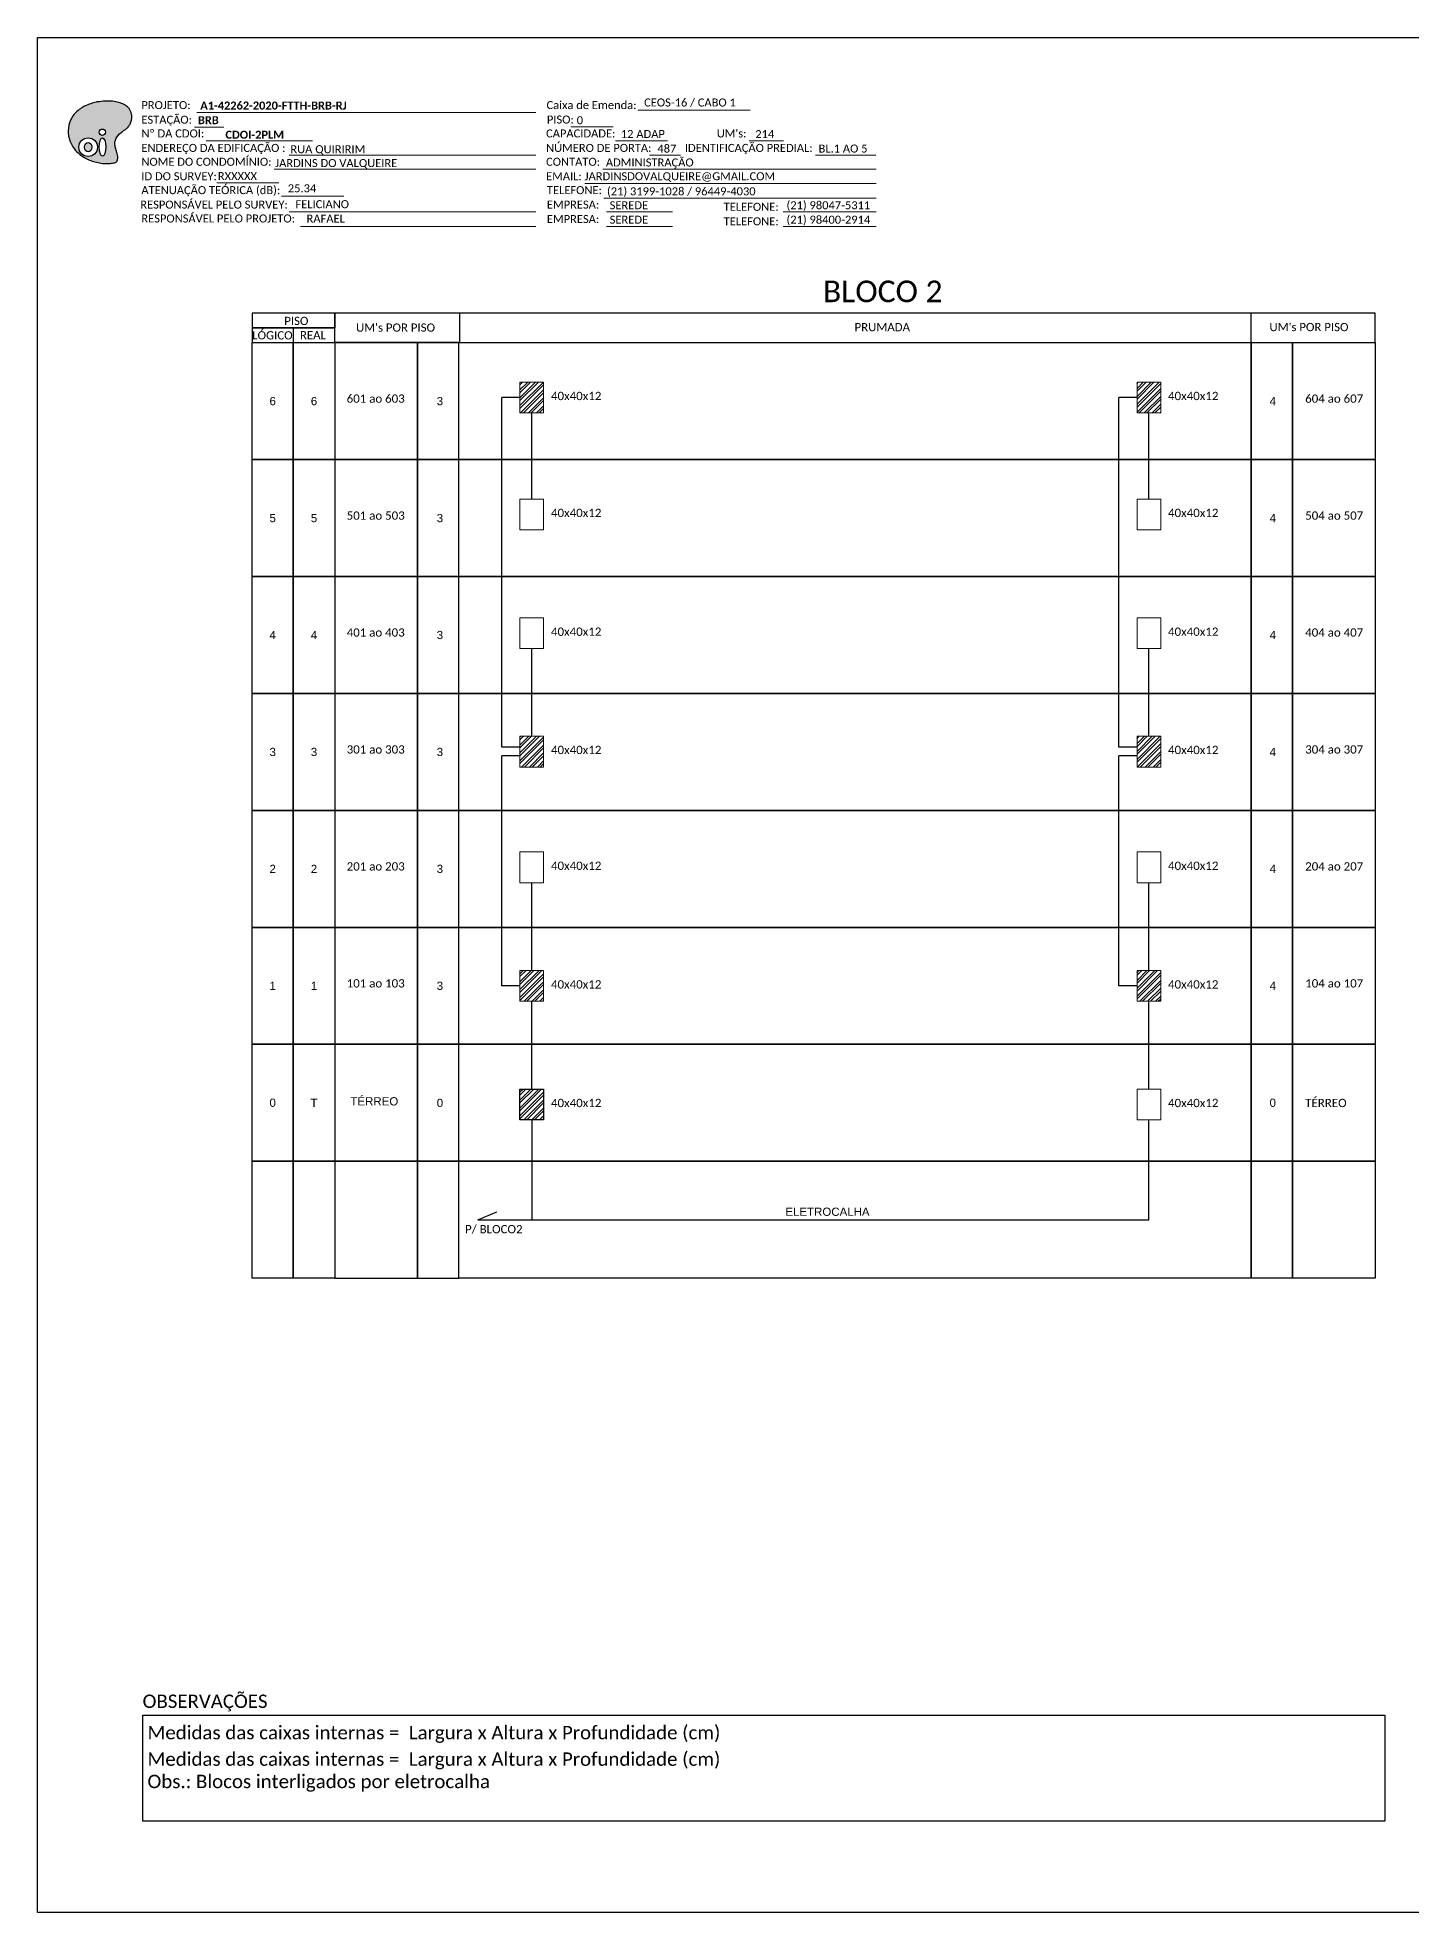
# Model space of a CAD drawing. Header units: inches. Extents: x 1064 to 5530, y 550 to 970.
# Drawn here: x 3000.3 to 3308.1, y 550.4 to 970.4 of the extents above; entities that cross this region are included whole.
import ezdxf
from ezdxf.enums import TextEntityAlignment as Align

# ---------------------------------------------------------------- set-up
doc = ezdxf.new("R2010")
doc.units = ezdxf.units.IN
doc.header["$MEASUREMENT"] = 0
doc.styles.add('ARIAL', font='arial.ttf')
doc.styles.add('WMF-Calibri0', font='calibri.ttf')
doc.styles.add('WMF-Calibri1', font='calibrib.ttf')
pattern_1 = [(45, (2337.4646, 535.308), (-0.8838835, 0.8838835), []), (45, (2337.4646, 535.933), (-0.8838835, 0.8838835), [])]

# ---------------------------------------------------------------- blocks, each defined once
blk = doc.blocks.new('A$C64B91533')
at = {"color": 0}
for points in [[(0, 4.11), (23.15, 4.11), (23.15, 8.22), (0, 8.22)], [(0, 0), (23.15, 0), (23.15, 4.11), (0, 4.11)]]:
    blk.add_lwpolyline(points, close=True, dxfattribs=at)
for points in [[(23.15, 0), (314.47, 0), (314.47, 8.22), (23.15, 8.22), (23.15, 8.22), (23.15, 4.11)], [(58.2, 0), (58.2, 8.22)], [(279.76, 0), (279.76, 8.22)], [(11.57, 0), (11.57, 4.11)]]:
    blk.add_lwpolyline(points)
at = {"color": 0, "style": 'WMF-Calibri0'}
for s, p in [('     PISO', (4.96, 4.92)), ("UM's POR PISO", (29.11, 3.06)), ('PRUMADA', (168.7, 3.18)), ("UM's POR PISO", (284.86, 3.21)), ('  LÓGICO', (-1.58, 0.89)), ('    REAL', (10.18, 0.95))]:
    blk.add_text(s, height=2.3, dxfattribs=at).set_placement(p)
blk = doc.blocks.new('OI')
h = blk.add_hatch(color=40)
edge = h.paths.add_edge_path()
edge.add_spline(control_points=[(4.35, -0.67), (3.92, -0.99), (3.26, -1.5), (2.81, -2.59), (2.9, -3.5), (3.06, -4.27), (3.31, -4.85), (3.37, -5.39), (3.4, -5.88), (3.2, -6.4), (2.54, -6.61), (1.65, -6.63), (0.55, -6.67), (-0.56, -6.42), (-1.61, -6.14), (-2.77, -5.61), (-3.92, -4.77), (-4.89, -3.7), (-5.34, -2.65), (-5.6, -1.94), (-5.85, -0.96), (-5.71, 0.47), (-5.1, 2.02), (-4.14, 3.02), (-3.3, 3.61), (-2.37, 4.16), (-1.36, 4.44), (-0.56, 4.7), (0.79, 4.85), (2.24, 4.97), (3.79, 4.57), (4.67, 4.21), (5.44, 3.65), (5.76, 2.99), (6.03, 2.21), (6.01, 1.46), (5.72, 0.64), (5.31, 0.08), (4.88, -0.38), (4.51, -0.55), (4.35, -0.67)], knot_values=[0, 0, 0, 0, 1.60434, 2.417191, 3.427595, 4.282808, 4.776746, 5.304182, 5.888771, 6.258406, 6.858137, 7.79129, 8.986195, 10.124242, 11.187857, 12.242908, 13.953784, 15.414161, 16.515391, 17.349188, 17.675853, 19.552021, 21.515531, 22.568638, 23.63245, 24.621084, 25.782718, 26.745347, 27.142653, 29.870543, 31.004649, 31.921532, 32.709589, 33.801391, 34.042471, 35.192333, 35.971461, 36.628871, 37.254359, 37.836911, 37.836911, 37.836911, 37.836911], degree=3, periodic=0)
h.paths.add_polyline_path([(1.13, -0.87, -1), (-0.04, -0.87, -1)], flags=16)
edge = h.paths.add_edge_path(flags=16)
edge.add_ellipse((0.56, -3.59), major_axis=(-0.02, 1.71), ratio=0.361305, start_angle=0, end_angle=360)
h.paths.add_polyline_path([(-0.36, -3.62, -1), (-3.8, -3.62, -1)], flags=16)
edge = h.paths.add_edge_path(flags=0)
edge.add_ellipse((-2.08, -3.62), major_axis=(0, 0.885), ratio=0.758294, start_angle=0, end_angle=360)
at = {"color": 40}
for centre, radius in [((-2.08, -3.62), 1.72), ((0.54, -0.87), 0.587)]:
    blk.add_circle(centre, radius, dxfattribs=at)
blk.add_ellipse((-2.08, -3.62), major_axis=(0, 0.885), ratio=0.758294, start_param=-3.141592653589792, end_param=3.141592653589792, dxfattribs=at)
blk.add_ellipse((0.56, -3.59), major_axis=(-0.02, 1.71), ratio=0.361305, dxfattribs=at)
at = {"color": 40, "start_tangent": (-0.800898, -0.598801), "end_tangent": (-0.800898, -0.598801)}
blk.add_spline([(4.35, -0.67), (3.2, -1.78), (2.9, -2.54), (2.92, -3.55), (3.12, -4.38), (3.28, -4.85), (3.37, -5.37), (3.35, -5.95), (3.2, -6.29), (2.66, -6.55), (1.73, -6.63), (0.54, -6.62), (-0.58, -6.41), (-1.6, -6.11), (-2.56, -5.67), (-3.95, -4.67), (-4.89, -3.56), (-5.37, -2.56), (-5.64, -1.78), (-5.72, -1.46), (-5.63, 0.42), (-4.84, 2.22), (-4.13, 2.99), (-3.27, 3.62), (-2.4, 4.09), (-1.3, 4.47), (-0.37, 4.72), (0.02, 4.77), (2.75, 4.8), (3.85, 4.53), (4.69, 4.16), (5.31, 3.68), (5.85, 2.73), (5.93, 2.5), (5.94, 1.35), (5.67, 0.62), (5.29, 0.08), (4.84, -0.36), (4.35, -0.67)], degree=3, dxfattribs=at)

msp = doc.modelspace()

# ---------------------------------------------------------------- hatches: boundary and pattern name
h = msp.add_hatch()
h.set_pattern_fill('STEEL', color=1, scale=10, style=0)
h.set_pattern_definition(pattern_1)
h.paths.add_polyline_path([(3246.58, 761.35), (3251.88, 761.35), (3251.88, 754.46), (3246.58, 754.46)])
h.paths.add_polyline_path([(3246.58, 813.83), (3251.88, 813.83), (3251.88, 806.94), (3246.58, 806.94)])
h.paths.add_polyline_path([(3246.58, 893.15), (3251.88, 893.15), (3251.88, 886.26), (3246.58, 886.26)])
h.paths.add_polyline_path([(3108.38, 893.15), (3113.68, 893.15), (3113.68, 886.26), (3108.38, 886.26)])
h.paths.add_polyline_path([(3108.38, 813.83), (3113.68, 813.83), (3113.68, 806.94), (3108.38, 806.94)])
h.paths.add_polyline_path([(3108.38, 761.35), (3113.68, 761.35), (3113.68, 754.46), (3108.38, 754.46)])
h = msp.add_hatch()
h.set_pattern_fill('STEEL', color=1, scale=10, style=0)
h.set_pattern_definition(pattern_1)
h.paths.add_polyline_path([(3108.38, 734.78), (3113.68, 734.78), (3113.68, 727.89), (3108.38, 727.89)])

# ---------------------------------------------------------------- linework, layer by layer
for points in [[(3000.31, 970.36), (3594.31, 970.36), (3594.31, 550.36), (3000.31, 550.36)], [(3048.36, 902.01), (3057.61, 902.01), (3057.61, 875.81), (3048.36, 875.81)], [(3057.61, 902.01), (3066.87, 902.01), (3066.87, 875.81), (3057.61, 875.81)], [(3085.39, 902.01), (3066.87, 902.01), (3066.87, 875.81), (3085.39, 875.81)], [(3094.65, 902.01), (3085.39, 902.01), (3085.39, 875.81), (3094.65, 875.81)], [(3094.65, 902.01), (3272.16, 902.01), (3272.16, 875.81), (3094.65, 875.81)], [(3272.16, 902.01), (3281.42, 902.01), (3281.42, 875.81), (3272.16, 875.81)], [(3281.42, 902.01), (3299.93, 902.01), (3299.93, 875.81), (3281.42, 875.81)], [(3048.36, 875.81), (3057.61, 875.81), (3057.61, 849.62), (3048.36, 849.62)], [(3057.61, 875.81), (3066.87, 875.81), (3066.87, 849.62), (3057.61, 849.62)], [(3085.39, 875.81), (3066.87, 875.81), (3066.87, 849.62), (3085.39, 849.62)], [(3094.65, 875.81), (3085.39, 875.81), (3085.39, 849.62), (3094.65, 849.62)], [(3094.65, 875.81), (3272.16, 875.81), (3272.16, 849.62), (3094.65, 849.62)], [(3272.16, 875.81), (3281.42, 875.81), (3281.42, 849.62), (3272.16, 849.62)], [(3281.42, 875.81), (3299.93, 875.81), (3299.93, 849.62), (3281.42, 849.62)], [(3048.36, 849.62), (3057.61, 849.62), (3057.61, 823.42), (3048.36, 823.42)], [(3057.61, 849.62), (3066.87, 849.62), (3066.87, 823.42), (3057.61, 823.42)], [(3085.39, 849.62), (3066.87, 849.62), (3066.87, 823.42), (3085.39, 823.42)], [(3094.65, 849.62), (3085.39, 849.62), (3085.39, 823.42), (3094.65, 823.42)], [(3094.65, 849.62), (3272.16, 849.62), (3272.16, 823.42), (3094.65, 823.42)], [(3272.16, 849.62), (3281.42, 849.62), (3281.42, 823.42), (3272.16, 823.42)], [(3281.42, 849.62), (3299.93, 849.62), (3299.93, 823.42), (3281.42, 823.42)], [(3048.36, 823.42), (3057.61, 823.42), (3057.61, 797.23), (3048.36, 797.23)], [(3057.61, 823.42), (3066.87, 823.42), (3066.87, 797.23), (3057.61, 797.23)], [(3085.39, 823.42), (3066.87, 823.42), (3066.87, 797.23), (3085.39, 797.23)], [(3094.65, 823.42), (3085.39, 823.42), (3085.39, 797.23), (3094.65, 797.23)], [(3094.65, 823.42), (3272.16, 823.42), (3272.16, 797.23), (3094.65, 797.23)], [(3272.16, 823.42), (3281.42, 823.42), (3281.42, 797.23), (3272.16, 797.23)], [(3281.42, 823.42), (3299.93, 823.42), (3299.93, 797.23), (3281.42, 797.23)], [(3048.36, 797.23), (3057.61, 797.23), (3057.61, 771.03), (3048.36, 771.03)], [(3057.61, 797.23), (3066.87, 797.23), (3066.87, 771.03), (3057.61, 771.03)], [(3085.39, 797.23), (3066.87, 797.23), (3066.87, 771.03), (3085.39, 771.03)], [(3094.65, 797.23), (3085.39, 797.23), (3085.39, 771.03), (3094.65, 771.03)], [(3094.65, 797.23), (3272.16, 797.23), (3272.16, 771.03), (3094.65, 771.03)], [(3272.16, 797.23), (3281.42, 797.23), (3281.42, 771.03), (3272.16, 771.03)], [(3281.42, 797.23), (3299.93, 797.23), (3299.93, 771.03), (3281.42, 771.03)], [(3048.36, 771.03), (3057.61, 771.03), (3057.61, 744.84), (3048.36, 744.84)], [(3057.61, 771.03), (3066.87, 771.03), (3066.87, 744.84), (3057.61, 744.84)], [(3085.39, 771.03), (3066.87, 771.03), (3066.87, 744.84), (3085.39, 744.84)], [(3094.65, 771.03), (3085.39, 771.03), (3085.39, 744.84), (3094.65, 744.84)], [(3094.65, 771.03), (3272.16, 771.03), (3272.16, 744.84), (3094.65, 744.84)], [(3272.16, 771.03), (3281.42, 771.03), (3281.42, 744.84), (3272.16, 744.84)], [(3281.42, 771.03), (3299.93, 771.03), (3299.93, 744.84), (3281.42, 744.84)], [(3048.36, 744.84), (3057.61, 744.84), (3057.61, 718.64), (3048.36, 718.64)], [(3057.61, 744.84), (3066.87, 744.84), (3066.87, 718.64), (3057.61, 718.64)], [(3085.39, 744.84), (3066.87, 744.84), (3066.87, 718.64), (3085.39, 718.64)], [(3094.65, 744.84), (3085.39, 744.84), (3085.39, 718.64), (3094.65, 718.64)], [(3094.65, 744.84), (3272.16, 744.84), (3272.16, 718.64), (3094.65, 718.64)], [(3272.16, 744.84), (3281.42, 744.84), (3281.42, 718.64), (3272.16, 718.64)], [(3281.42, 744.84), (3299.93, 744.84), (3299.93, 718.64), (3281.42, 718.64)], [(3048.36, 718.64), (3057.61, 718.64), (3057.61, 692.45), (3048.36, 692.45)], [(3057.61, 718.64), (3066.87, 718.64), (3066.87, 692.45), (3057.61, 692.45)], [(3085.39, 718.64), (3066.87, 718.64), (3066.87, 692.45), (3085.39, 692.45)], [(3094.65, 718.64), (3085.39, 718.64), (3085.39, 692.45), (3094.65, 692.45)], [(3094.65, 718.64), (3272.16, 718.64), (3272.16, 692.45), (3094.65, 692.45)], [(3272.16, 718.64), (3281.42, 718.64), (3281.42, 692.45), (3272.16, 692.45)], [(3281.42, 718.64), (3299.93, 718.64), (3299.93, 692.45), (3281.42, 692.45)]]:
    msp.add_lwpolyline(points, close=True)
at = {"color": 7, "lineweight": 0}
for points in [[(3035.97, 953.57), (3111.94, 953.57)], [(3134.78, 954.06), (3159.92, 954.06)], [(3035.46, 950.29), (3042.01, 950.29)], [(3119.74, 950.33), (3129.22, 950.33)], [(3038.12, 947.22), (3061.93, 947.22)], [(3129.79, 947.22), (3141.41, 947.22)], [(3159.73, 947.22), (3167.4, 947.22)], [(3053.28, 940.87), (3111.94, 940.87)], [(3056.69, 943.98), (3111.94, 943.98)], [(3126.91, 940.87), (3188.13, 940.87)], [(3137.37, 943.98), (3144.32, 943.98)], [(3174.55, 943.98), (3188.1, 943.98)], [(3040.44, 937.81), (3054.38, 937.81)], [(3122.87, 937.63), (3188.13, 937.63)], [(3054.97, 934.84), (3068.92, 934.84)], [(3127.15, 934.4), (3188.13, 934.4)], [(3056.69, 931.29), (3111.94, 931.29)], [(3127.76, 931.29), (3142.56, 931.29)], [(3167.36, 931.29), (3188.13, 931.29)], [(3059.18, 928.05), (3111.94, 928.05)], [(3127.76, 928.05), (3142.56, 928.05)], [(3167.36, 928.05), (3188.13, 928.05)]]:
    msp.add_lwpolyline(points, dxfattribs=at)
at = {"color": 1, "lineweight": 0}
for points in [[(3108.38, 893.15), (3113.68, 893.15), (3113.68, 886.26), (3108.38, 886.26)], [(3246.58, 893.15), (3251.88, 893.15), (3251.88, 886.26), (3246.58, 886.26)], [(3108.38, 813.83), (3113.68, 813.83), (3113.68, 806.94), (3108.38, 806.94)], [(3246.58, 813.83), (3251.88, 813.83), (3251.88, 806.94), (3246.58, 806.94)], [(3108.38, 761.35), (3113.68, 761.35), (3113.68, 754.46), (3108.38, 754.46)], [(3246.58, 761.35), (3251.88, 761.35), (3251.88, 754.46), (3246.58, 754.46)]]:
    msp.add_lwpolyline(points, close=True, dxfattribs=at)
at = {"color": 3}
for points in [[(3108.38, 889.71), (3104.34, 889.71)], [(3104.34, 811.37), (3104.34, 889.71)], [(3242.54, 811.37), (3242.54, 889.71)], [(3246.58, 889.71), (3242.54, 889.71)], [(3108.38, 811.37), (3104.34, 811.37)], [(3246.58, 811.37), (3242.54, 811.37)], [(3108.38, 809.46), (3104.34, 809.46)], [(3108.38, 757.9), (3104.34, 757.9), (3104.34, 809.46)], [(3246.58, 757.9), (3242.54, 757.9), (3242.54, 809.46)], [(3246.58, 809.46), (3242.54, 809.46)], [(3111.03, 734.78), (3111.03, 754.46)], [(3249.23, 734.78), (3249.23, 754.46)], [(3111.03, 727.89), (3111.03, 705.54)], [(3249.23, 705.54), (3249.23, 727.89)], [(3098.97, 705.54), (3103.22, 707.33)], [(3098.97, 705.54), (3249.23, 705.54)]]:
    msp.add_lwpolyline(points, dxfattribs=at)
for points in [[(3111.03, 866.96), (3111.03, 886.26)], [(3249.23, 866.96), (3249.23, 886.26)], [(3111.03, 813.83), (3111.03, 833.46)], [(3249.23, 813.83), (3249.23, 833.46)], [(3111.03, 761.35), (3111.03, 781.02)], [(3249.23, 761.35), (3249.23, 781.02)]]:
    msp.add_lwpolyline(points)
at = {"color": 0, "lineweight": 0}
for points in [[(3108.38, 866.96), (3113.68, 866.96), (3113.68, 860.06), (3108.38, 860.06)], [(3246.58, 866.96), (3251.88, 866.96), (3251.88, 860.06), (3246.58, 860.06)], [(3108.38, 840.36), (3113.68, 840.36), (3113.68, 833.46), (3108.38, 833.46)], [(3246.58, 840.36), (3251.88, 840.36), (3251.88, 833.46), (3246.58, 833.46)], [(3108.38, 787.92), (3113.68, 787.92), (3113.68, 781.02), (3108.38, 781.02)], [(3246.58, 787.92), (3251.88, 787.92), (3251.88, 781.02), (3246.58, 781.02)], [(3246.58, 734.78), (3251.88, 734.78), (3251.88, 727.89), (3246.58, 727.89)]]:
    msp.add_lwpolyline(points, close=True, dxfattribs=at)
at = {"color": 1}
msp.add_lwpolyline([(3108.38, 734.78), (3113.68, 734.78), (3113.68, 727.89), (3108.38, 727.89)], close=True, dxfattribs=at)
at = {"color": 0}
msp.add_lwpolyline([(3023.87, 594.55), (3302.12, 594.55), (3302.12, 570.85), (3023.87, 570.85)], close=True, dxfattribs=at)

# ---------------------------------------------------------------- block references
at = {"color": 7, "xscale": 1.213923925163967, "yscale": 1.213923925163954, "zscale": 1.213923925163967, "rotation": 0.1532896023949059}
msp.add_blockref('OI', (3014.17, 950.19), dxfattribs=at)
at = {"xscale": 0.8000000000001819, "yscale": 0.8000000000001819, "zscale": 0.8}
msp.add_blockref('A$C64B91533', (3048.36, 902.01), dxfattribs=at)

# ---------------------------------------------------------------- texts
at = {"color": 7, "lineweight": 0, "style": 'WMF-Calibri0'}
for s, height, p in [('PROJETO:', 1.793, (3023.57, 954.32)), ('Caixa de Emenda:', 1.7927, (3114.33, 954.32)), ('ESTAÇÃO:', 1.793, (3023.57, 951.04)), ('Nº DA CDOI:', 1.7927, (3023.57, 947.97)), ('CAPACIDADE:', 1.7927, (3114.22, 947.97)), ('PISO:', 1.793, (3114.4, 951.08)), ("UM's:", 1.793, (3152.46, 947.97)), ('ENDEREÇO DA EDIFICAÇÃO :', 1.7927, (3023.57, 944.73)), ('NÚMERO DE PORTA:', 1.7927, (3114.22, 944.73)), ('IDENTIFICAÇÃO PREDIAL:', 1.7927, (3145.3, 944.73)), ('NOME DO CONDOMÍNIO:', 1.7927, (3023.57, 941.62)), ('CONTATO:', 1.793, (3114.22, 941.62)), ('ATENUAÇÃO TEÓRICA (dB):', 1.7927, (3023.57, 935.27)), ('ID DO SURVEY:', 1.7927, (3023.57, 938.38)), ('EMAIL: JARDINSDOVALQUEIRE@GMAIL.COM', 1.7927, (3114.22, 938.38)), ('TELEFONE:', 1.793, (3114.4, 935.27)), ('RESPONSÁVEL PELO SURVEY:', 1.7927, (3023.33, 932.03)), ('EMPRESA:', 1.793, (3114.4, 932.03)), ('TELEFONE:', 1.793, (3154, 931.53)), ('RESPONSÁVEL PELO PROJETO:', 1.7927, (3023.57, 928.92)), ('EMPRESA:', 1.793, (3114.4, 928.8)), ('TELEFONE:', 1.793, (3154, 928.29))]:
    msp.add_text(s, height=height, dxfattribs=at).set_placement(p)
at = {"color": 7}
for s, height, style, p in [('A1-42262-2020-FTTH-BRB-RJ', 1.7927, 'WMF-Calibri1', (3036.77, 954.22)), ('CEOS-16 / CABO 1', 1.7927, 'WMF-Calibri0', (3136.18, 954.9)), ('BRB', 1.793, 'WMF-Calibri1', (3036.25, 950.94)), ('0', 1.79, 'WMF-Calibri0', (3121.09, 950.93)), ('12 ADAP', 1.793, 'WMF-Calibri0', (3130.97, 947.84)), ('214', 1.793, 'WMF-Calibri0', (3161.08, 947.82)), ('RUA QUIRIRIM', 1.7927, 'WMF-Calibri0', (3056.95, 944.44)), ('487', 1.793, 'WMF-Calibri0', (3139.15, 944.58)), ('BL.1 AO 5', 1.793, 'WMF-Calibri0', (3175.25, 944.58)), ('JARDINS DO VALQUEIRE', 1.7927, 'WMF-Calibri0', (3053.54, 941.33)), ('ADMINISTRAÇÃO', 1.7927, 'WMF-Calibri0', (3127.61, 941.47)), ('RXXXXX', 1.793, 'WMF-Calibri0', (3040.7, 938.42)), ('25.34', 1.793, 'WMF-Calibri0', (3056.37, 935.68)), ('(21) 3199-1028 / 96449-4030', 1.7927, 'WMF-Calibri0', (3127.86, 935)), ('FELICIANO', 1.793, 'WMF-Calibri0', (3058.09, 932.12)), ('SEREDE', 1.793, 'WMF-Calibri0', (3128.46, 931.88)), ('(21) 98047-5311', 1.7927, 'WMF-Calibri0', (3168.07, 931.88)), ('RAFAEL', 1.793, 'WMF-Calibri0', (3060.58, 928.89)), ('SEREDE', 1.793, 'WMF-Calibri0', (3128.46, 928.65)), ('(21) 98400-2914', 1.7927, 'WMF-Calibri0', (3168.07, 928.65))]:
    msp.add_text(s, height=height, dxfattribs=dict(at, style=style)).set_placement(p)
at = {"color": 7, "style": 'WMF-Calibri1'}
msp.add_text('CDOI-2PLM  ', height=1.7927, dxfattribs=at).set_placement((3049.59, 947.68), align=Align.CENTER)
at = {"style": 'WMF-Calibri0'}
for s, height, p in [('BLOCO 2', 4.839, (3176.22, 911.07)), ('601 ao 603', 1.854, (3069.56, 888.54)), ('40x40x12', 1.854, (3115.32, 889.13)), ('40x40x12', 1.854, (3253.53, 889.13)), ('604 ao 607', 1.854, (3284.25, 888.54)), ('501 ao 503', 1.854, (3069.56, 862.34)), ('40x40x12', 1.854, (3115.32, 862.94)), ('40x40x12', 1.854, (3253.53, 862.94)), ('504 ao 507', 1.854, (3284.25, 862.34)), ('401 ao 403', 1.854, (3069.56, 836.15)), ('40x40x12', 1.854, (3115.32, 836.33)), ('40x40x12', 1.854, (3253.53, 836.33)), ('404 ao 407', 1.854, (3284.25, 836.15)), ('301 ao 303', 1.854, (3069.56, 809.95)), ('40x40x12', 1.854, (3115.32, 809.84)), ('40x40x12', 1.854, (3253.53, 809.84)), ('304 ao 307', 1.854, (3284.25, 809.95)), ('201 ao 203', 1.854, (3069.56, 783.76)), ('40x40x12', 1.854, (3115.32, 783.9)), ('40x40x12', 1.854, (3253.53, 783.9)), ('204 ao 207', 1.854, (3284.25, 783.76)), ('101 ao 103', 1.854, (3069.56, 757.56)), ('40x40x12', 1.854, (3115.32, 757.33)), ('40x40x12', 1.854, (3253.53, 757.33)), ('104 ao 107', 1.854, (3284.25, 757.56)), ('40x40x12', 1.854, (3115.32, 730.76)), ('40x40x12', 1.854, (3253.53, 730.76)), ('TÉRREO', 1.854, (3284.25, 730.76)), ('OBSERVAÇÕES', 3, (3023.85, 596.17))]:
    msp.add_text(s, height=height, dxfattribs=at).set_placement(p)
at = {"color": 3, "style": 'WMF-Calibri0'}
msp.add_text('P/ BLOCO2', height=1.854, dxfattribs=at).set_placement((3096.07, 702.5))
at = {"char_height": 3, "width": 277.1819, "attachment_point": 1, "style": 'WMF-Calibri0'}
for s, insert in [('Medidas das caixas internas =  Largura x Altura x Profundidade (cm)', (3024.94, 592.15)), ('Medidas das caixas internas =  Largura x Altura x Profundidade (cm)\\PObs.: Blocos interligados por eletrocalha', (3024.94, 586.21))]:
    msp.add_mtext(s, dxfattribs=dict(at, insert=insert))
at = {"style": 'ARIAL', "flags": 12}
for tag, p in [('6', (3052.99, 888.91)), ('6', (3062.24, 888.91)), ('3', (3090.44, 888.91)), ('4', (3277, 888.91)), ('5', (3052.99, 862.71)), ('5', (3062.24, 862.71)), ('3', (3090.44, 862.71)), ('4', (3277, 862.71)), ('4', (3052.99, 836.52)), ('4', (3062.24, 836.52)), ('3', (3090.44, 836.52)), ('4', (3276.99, 836.52)), ('3', (3052.99, 810.32)), ('3', (3062.24, 810.32)), ('3', (3090.44, 810.32)), ('4', (3276.99, 810.32)), ('2', (3052.99, 784.13)), ('2', (3062.24, 784.13)), ('3', (3090.44, 784.13)), ('4', (3276.99, 784.13)), ('1', (3052.99, 757.93)), ('1', (3062.24, 757.93)), ('3', (3090.44, 757.93)), ('4', (3276.99, 757.93)), ('0', (3052.99, 731.74)), ('T', (3062.24, 731.74)), ('TÉRREO', (3075.76, 732.06)), ('0', (3090.44, 731.7)), ('0', (3276.99, 731.74)), ('ELETROCALHA', (3177.25, 707.33))]:
    msp.add_attdef(tag, text='XX', height=1.84, dxfattribs=at).set_placement(p, align=Align.MIDDLE_CENTER)

doc.saveas('drawing.dxf')
